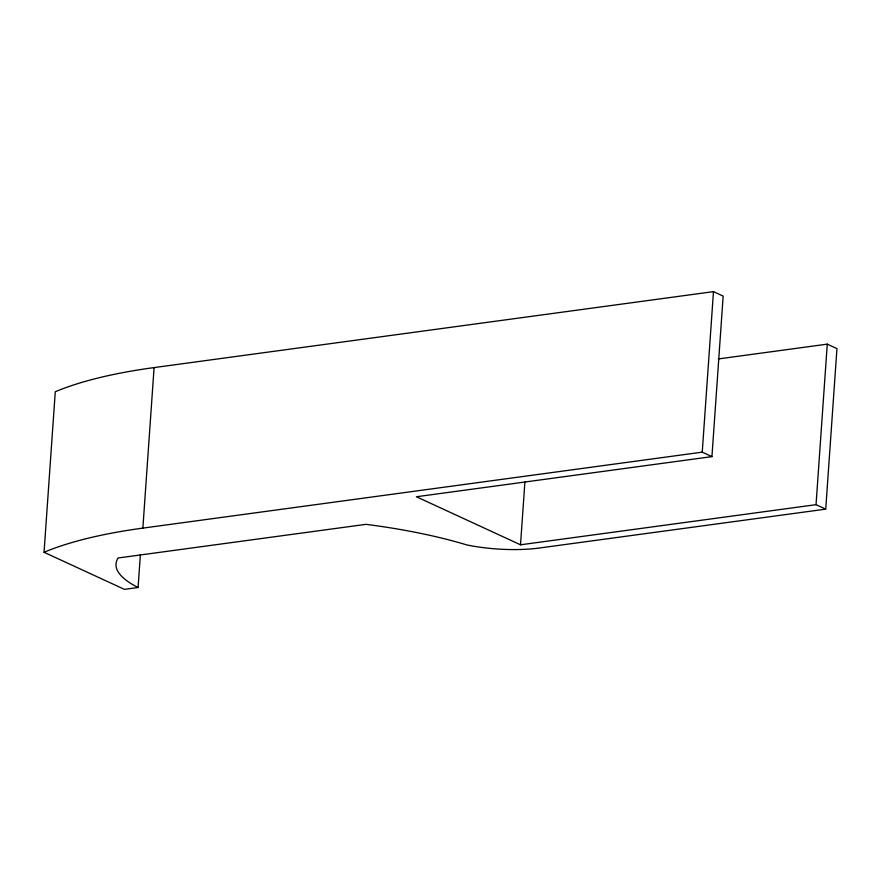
<?xml version="1.0" encoding="UTF-8"?>
<svg xmlns="http://www.w3.org/2000/svg" width="881" height="881" viewBox="0 0 881 881"><rect width="100%" height="100%" fill="white"/><g stroke="black" fill="none" stroke-linecap="round" stroke-linejoin="round"><path stroke-width="1.32" d="M140.376 554.59L138.075 587.517L124.441 589.367L44.05 552.277L55.272 391.748A346.541 97.262 4 0 1 154.087 367.586L713.478 291.633L723.158 296.104L711.936 456.622L416.405 496.752L520.517 544.799L816.037 504.67L825.728 509.141L836.95 348.612L827.27 344.141L718.312 358.941M44.05 552.277A346.541 97.262 4 0 1 142.865 528.115L154.087 367.586M520.517 544.799L524.933 481.687M711.936 456.622L702.245 452.151L713.478 291.633M816.037 504.67L827.27 344.141M142.865 528.115L702.245 452.151M825.728 509.141L539.293 548.026A70.799 19.867 4 0 1 466.908 544.954A237.936 66.78 4 0 0 365.989 524.338L118.153 557.981A140.938 39.557 4 0 0 138.075 587.517"/></g></svg>
